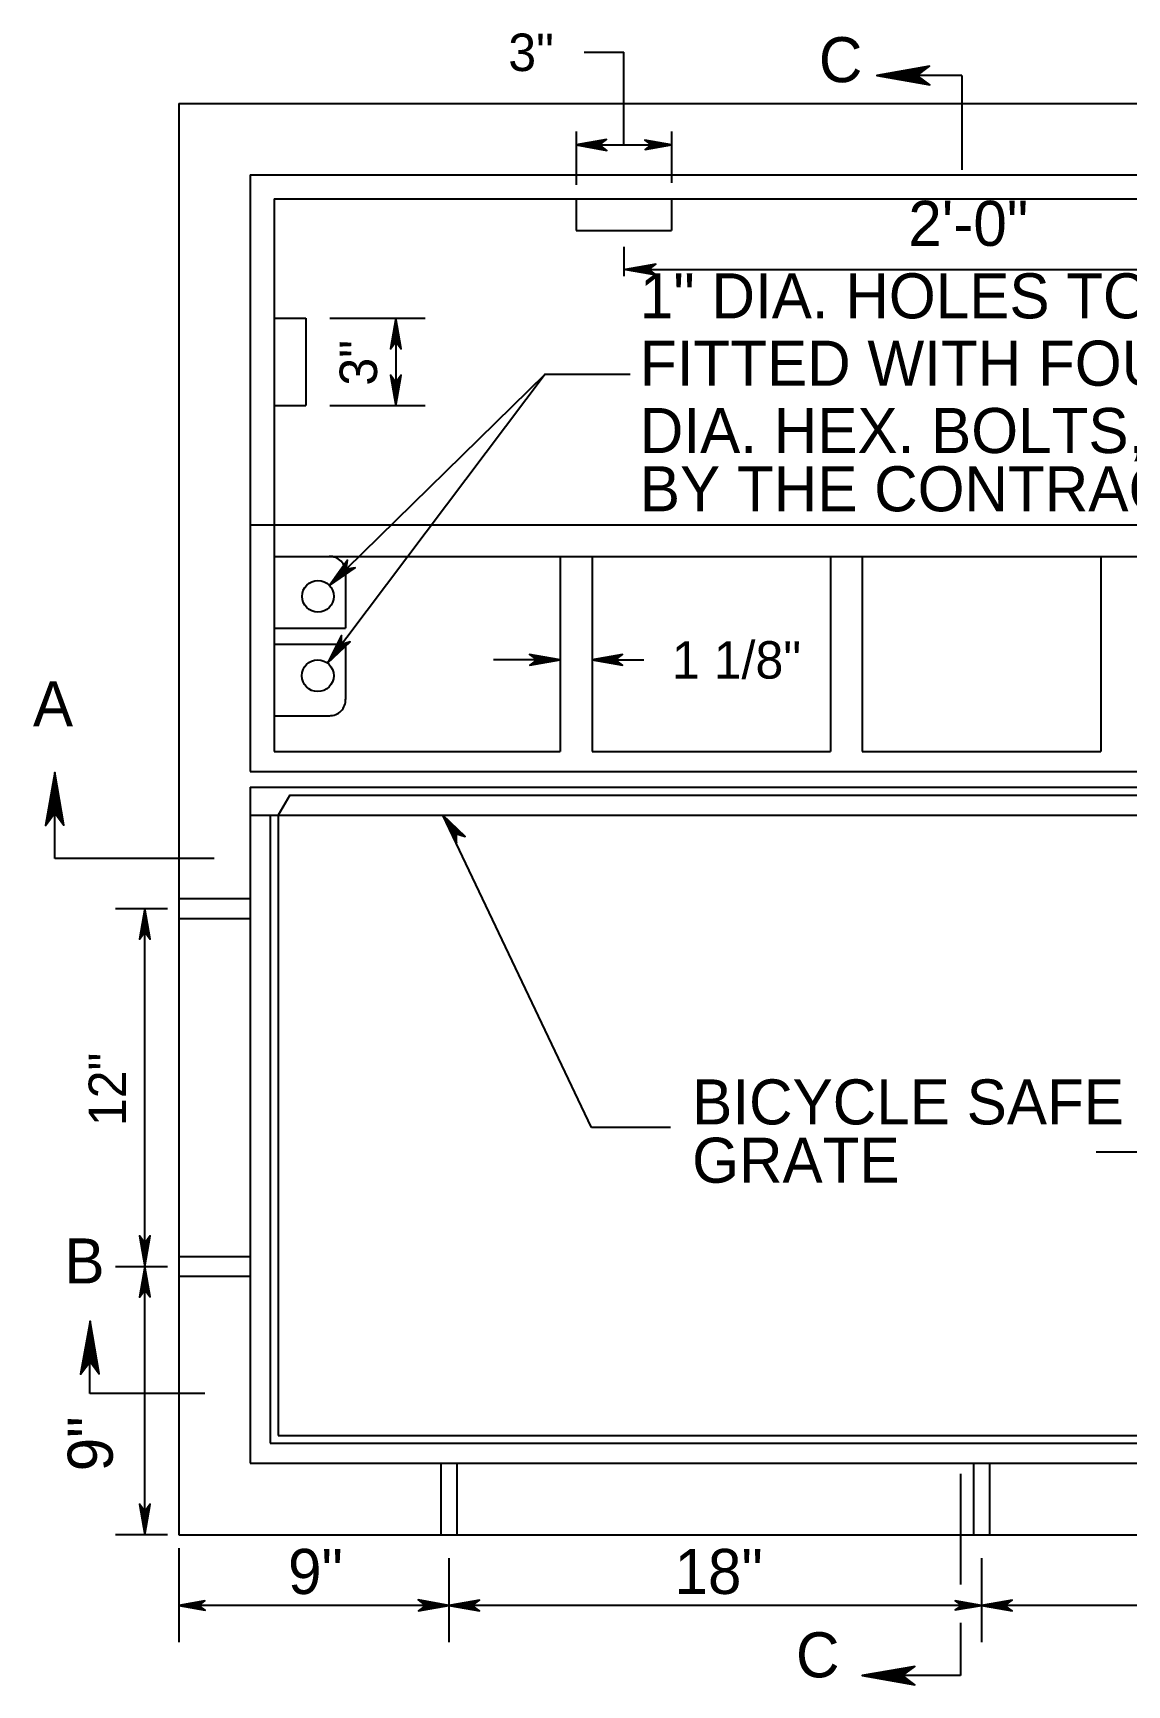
# Model space of a CAD drawing. Extents: x -4.34 to 5.27, y 0 to 8.83.
# Drawn here: x -4.342 to -1.306, y 4.246 to 8.829 of the extents above; entities that cross this region are included whole.
import ezdxf

# ---------------------------------------------------------------- set-up
doc = ezdxf.new("R2010")
doc.units = 0
doc.layers.add('Plan Prop Drainage Structure', color=7, linetype='Continuous')
doc.layers.add('Plan Prop DrainageStructure text', color=7, linetype='Continuous')

msp = doc.modelspace()

# ---------------------------------------------------------------- linework, layer by layer
at = {"layer": 'Plan Prop Drainage Structure'}
for p, q in [((-3.9379, 8.6337), (0.5179, 8.6337)), ((-3.9379, 8.6337), (-3.9379, 4.6631)), ((-3.7394, 8.4352), (0.3194, 8.4352)), ((-3.7394, 8.4352), (-3.7394, 6.7808)), ((-3.6732, 8.369), (0.2532, 8.369)), ((-3.6732, 8.369), (-3.6732, 6.8359)), ((-2.835, 8.3702), (-2.835, 8.2808)), ((-2.5703, 8.3712), (-2.5703, 8.2808)), ((-2.835, 8.2808), (-2.5703, 8.2808)), ((-3.6732, 8.0382), (-3.585, 8.0382)), ((-3.585, 8.0382), (-3.585, 7.7955)), ((-3.6732, 7.7955), (-3.585, 7.7955)), ((-3.7394, 7.4646), (0.2532, 7.4646)), ((-3.6732, 7.3764), (-0.2506, 7.3764)), ((-3.4747, 7.3329), (-3.4747, 7.1779)), ((-2.8791, 7.3764), (-2.8791, 6.8359)), ((-2.7909, 7.3764), (-2.7909, 6.8359)), ((-2.1291, 7.3764), (-2.1291, 6.8359)), ((-2.0409, 7.3764), (-2.0409, 6.8359)), ((-1.3791, 7.3764), (-1.3791, 6.8359)), ((-3.6732, 7.1779), (-3.4747, 7.1779)), ((-3.6732, 7.1337), (-3.4747, 7.1337)), ((-3.4747, 7.1337), (-3.4747, 6.98)), ((-3.6732, 6.9352), (-3.5186, 6.9352)), ((-3.6732, 6.8359), (-2.8791, 6.8359)), ((-2.7909, 6.8359), (-2.1291, 6.8359)), ((-2.0409, 6.8359), (-1.3791, 6.8359)), ((-3.7394, 6.7808), (-0.5275, 6.7808)), ((-3.7394, 6.7367), (-0.5346, 6.7367)), ((-3.7394, 6.7367), (0.3194, 6.7367)), ((-3.7394, 6.7367), (-3.7394, 4.8617)), ((-3.6291, 6.7146), (-3.6622, 6.6595)), ((-3.6291, 6.7146), (0.2091, 6.7146)), ((-3.7394, 6.6595), (0.3194, 6.6595)), ((-3.6843, 6.6595), (-3.6843, 4.9168)), ((-3.6622, 6.6595), (-3.6622, 4.9389)), ((-3.9379, 6.4279), (-3.7394, 6.4279)), ((-3.9379, 6.3727), (-3.7394, 6.3727)), ((-3.9379, 5.4352), (-3.7394, 5.4352)), ((-3.9379, 5.3801), (-3.7394, 5.3801)), ((-3.6843, 4.9168), (0.2643, 4.9168)), ((-3.6622, 4.9389), (0.2422, 4.9389)), ((-3.7394, 4.8617), (0.3194, 4.8617)), ((-3.21, 4.8617), (-3.21, 4.6631)), ((-3.1659, 4.8617), (-3.1659, 4.6631)), ((-1.7321, 4.8617), (-1.7321, 4.6631)), ((-1.6879, 4.8617), (-1.6879, 4.6631)), ((-3.9379, 4.6631), (0.5179, 4.6631))]:
    msp.add_line(p, q, dxfattribs=at)
for centre in [(-3.5514, 7.2663), (-3.5519, 7.046)]:
    msp.add_circle(centre, 0.0441, dxfattribs=at)
for centre, start, end in [((-3.5188, 7.3329), 356.8324, 92.3064), ((-3.5187, 6.9793), 268.4261, 2.4486)]:
    msp.add_arc(centre, 0.0441, start, end, dxfattribs=at)
at = {"layer": 'Plan Prop DrainageStructure text'}
for p, q in [((-2.8131, 8.7754), (-2.7028, 8.7754)), ((-2.7028, 8.5185), (-2.7028, 8.7754)), ((-1.7644, 8.7111), (-2.0003, 8.7111)), ((-1.7644, 8.7111), (-1.7644, 8.4498)), ((-2.835, 8.5558), (-2.835, 8.4076)), ((-2.5703, 8.5558), (-2.5703, 8.4136)), ((-2.835, 8.5185), (-2.5707, 8.5185)), ((-2.7027, 8.2359), (-2.7027, 8.1545)), ((-2.6982, 8.1731), (-0.7504, 8.1731)), ((-3.5185, 8.0382), (-3.2541, 8.0382)), ((-3.3355, 8.0379), (-3.3355, 7.7952)), ((-2.9207, 7.8826), (-3.5254, 7.0812)), ((-2.9207, 7.8826), (-3.5193, 7.2965)), ((-2.9207, 7.8826), (-2.6846, 7.8826)), ((-3.5185, 7.7955), (-3.2541, 7.7955)), ((-2.8791, 7.0899), (-3.0641, 7.0899)), ((-2.7909, 7.0899), (-2.6469, 7.0899)), ((-4.282, 6.5389), (-4.282, 6.7775)), ((-2.7927, 5.7933), (-3.2053, 6.6595)), ((-3.8396, 6.5389), (-4.282, 6.5389)), ((-4.1133, 6.4003), (-3.9694, 6.4003)), ((-4.032, 5.4076), (-4.032, 6.4003)), ((-2.5728, 5.7933), (-2.7927, 5.7933)), ((-1.3917, 5.7249), (-1.0944, 5.7249)), ((-4.1133, 5.4076), (-3.9694, 5.4076)), ((-4.032, 4.6631), (-4.032, 5.4076)), ((-4.1847, 5.0553), (-4.1847, 5.2491)), ((-3.8655, 5.0553), (-4.1847, 5.0553)), ((-1.7683, 4.8321), (-1.7683, 4.5255)), ((-4.0082, 4.6631), (-4.1133, 4.6631)), ((-3.9694, 4.6631), (-4.0524, 4.6631)), ((-3.9379, 4.626), (-3.9379, 4.365)), ((-3.1879, 4.598), (-3.1879, 4.365)), ((-1.71, 4.598), (-1.71, 4.365)), ((-3.1879, 4.4673), (-3.9379, 4.4673)), ((-1.71, 4.4673), (-3.1879, 4.4673)), ((-0.2321, 4.4673), (-1.71, 4.4673)), ((-1.7683, 4.4187), (-1.7683, 4.2724)), ((-1.7683, 4.2724), (-2.0414, 4.2724))]:
    msp.add_line(p, q, dxfattribs=at)
for points in [[(-2.0003, 8.7111), (-1.8535, 8.6852), (-1.8886, 8.7111), (-1.8543, 8.7367), (-2.0003, 8.7111), (-1.9905, 8.7114), (-1.8576, 8.6871), (-1.8913, 8.7114), (-1.8602, 8.7347), (-1.9853, 8.7119), (-1.9804, 8.7111), (-1.8665, 8.6909), (-1.8921, 8.7114), (-1.8658, 8.7314), (-1.9782, 8.7111), (-1.9733, 8.7119), (-1.8738, 8.6939), (-1.8931, 8.7111), (-1.8734, 8.729), (-1.9591, 8.7119), (-1.9508, 8.7119), (-1.8811, 8.6976), (-1.8947, 8.7107), (-1.8801, 8.7253), (-1.9493, 8.7111), (-1.9415, 8.7107), (-1.8891, 8.7017), (-1.8992, 8.7119), (-1.8883, 8.7219), (-1.9343, 8.7111), (-1.9269, 8.7104), (-1.8955, 8.7044), (-1.9006, 8.7114), (-1.8921, 8.7193), (-1.9231, 8.7111), (-1.9026, 8.7063), (-1.9055, 8.7119), (-1.8965, 8.7175), (-1.9179, 8.7119), (-1.9045, 8.7085), (-1.9101, 8.7129), (-1.9036, 8.7156), (-1.9101, 8.7114), (-1.9067, 8.7107)], [(-2.835, 8.5185), (-2.75, 8.5034), (-2.7703, 8.5185), (-2.7504, 8.5333), (-2.835, 8.5185), (-2.8294, 8.5186), (-2.7524, 8.5045), (-2.7719, 8.5186), (-2.7538, 8.5321), (-2.8263, 8.5189), (-2.8235, 8.5185), (-2.7575, 8.5067), (-2.7723, 8.5186), (-2.7571, 8.5302), (-2.8222, 8.5184), (-2.8194, 8.5189), (-2.7617, 8.5085), (-2.7729, 8.5184), (-2.7615, 8.5288), (-2.8112, 8.5189), (-2.8064, 8.5189), (-2.766, 8.5106), (-2.7738, 8.5182), (-2.7654, 8.5267), (-2.8055, 8.5185), (-2.801, 8.5182), (-2.7706, 8.513), (-2.7764, 8.5189), (-2.7701, 8.5247), (-2.7968, 8.5185), (-2.7925, 8.518), (-2.7743, 8.5145), (-2.7773, 8.5186), (-2.7723, 8.5232), (-2.7903, 8.5184), (-2.7784, 8.5156), (-2.7801, 8.5189), (-2.7749, 8.5221), (-2.7873, 8.5189), (-2.7795, 8.5169), (-2.7828, 8.5195), (-2.779, 8.521), (-2.7827, 8.5186), (-2.7808, 8.5182)], [(-2.5707, 8.5185), (-2.644, 8.5314), (-2.6265, 8.5185), (-2.6437, 8.5057), (-2.5707, 8.5185), (-2.5755, 8.5183), (-2.642, 8.5305), (-2.6251, 8.5183), (-2.6407, 8.5067), (-2.5782, 8.5181), (-2.5806, 8.5185), (-2.6375, 8.5286), (-2.6247, 8.5183), (-2.6379, 8.5083), (-2.5817, 8.5185), (-2.5842, 8.5181), (-2.6339, 8.5271), (-2.6242, 8.5185), (-2.6341, 8.5095), (-2.5912, 8.5181), (-2.5954, 8.5181), (-2.6302, 8.5252), (-2.6235, 8.5187), (-2.6307, 8.5114), (-2.5961, 8.5185), (-2.6, 8.5187), (-2.6262, 8.5232), (-2.6212, 8.5181), (-2.6266, 8.5131), (-2.6036, 8.5185), (-2.6073, 8.5188), (-2.6231, 8.5218), (-2.6205, 8.5183), (-2.6248, 8.5144), (-2.6093, 8.5185), (-2.6195, 8.5209), (-2.618, 8.5181), (-2.6225, 8.5153), (-2.6118, 8.5181), (-2.6186, 8.5198), (-2.6157, 8.5175), (-2.619, 8.5162), (-2.6158, 8.5183), (-2.6174, 8.5187)], [(-2.6982, 8.1731), (-2.6132, 8.1581), (-2.6335, 8.1731), (-2.6137, 8.1879), (-2.6982, 8.1731), (-2.6926, 8.1732), (-2.6156, 8.1592), (-2.6351, 8.1733), (-2.6171, 8.1867), (-2.6896, 8.1735), (-2.6867, 8.1731), (-2.6208, 8.1614), (-2.6356, 8.1733), (-2.6203, 8.1848), (-2.6854, 8.1731), (-2.6826, 8.1735), (-2.6249, 8.1631), (-2.6362, 8.1731), (-2.6247, 8.1835), (-2.6744, 8.1735), (-2.6696, 8.1735), (-2.6292, 8.1653), (-2.6371, 8.1728), (-2.6286, 8.1813), (-2.6687, 8.1731), (-2.6642, 8.1728), (-2.6338, 8.1676), (-2.6397, 8.1735), (-2.6333, 8.1793), (-2.66, 8.1731), (-2.6557, 8.1727), (-2.6375, 8.1692), (-2.6405, 8.1733), (-2.6355, 8.1778), (-2.6535, 8.1731), (-2.6416, 8.1703), (-2.6434, 8.1735), (-2.6381, 8.1768), (-2.6505, 8.1735), (-2.6427, 8.1716), (-2.646, 8.1741), (-2.6422, 8.1757), (-2.646, 8.1733), (-2.644, 8.1728)], [(-3.3355, 8.0379), (-3.3505, 7.9528), (-3.3355, 7.9731), (-3.3207, 7.9533), (-3.3355, 8.0379), (-3.3353, 8.0322), (-3.3494, 7.9552), (-3.3353, 7.9747), (-3.3218, 7.9567), (-3.335, 8.0292), (-3.3355, 8.0263), (-3.3472, 7.9604), (-3.3353, 7.9752), (-3.3237, 7.9599), (-3.3355, 8.025), (-3.335, 8.0222), (-3.3454, 7.9645), (-3.3355, 7.9758), (-3.3251, 7.9643), (-3.335, 8.014), (-3.335, 8.0092), (-3.3433, 7.9688), (-3.3357, 7.9767), (-3.3272, 7.9682), (-3.3355, 8.0083), (-3.3357, 8.0038), (-3.3409, 7.9734), (-3.335, 7.9793), (-3.3292, 7.973), (-3.3355, 7.9996), (-3.3359, 7.9953), (-3.3394, 7.9771), (-3.3353, 7.9801), (-3.3307, 7.9751), (-3.3355, 7.9931), (-3.3383, 7.9812), (-3.335, 7.983), (-3.3318, 7.9777), (-3.335, 7.9901), (-3.337, 7.9823), (-3.3344, 7.9856), (-3.3329, 7.9818), (-3.3353, 7.9856), (-3.3357, 7.9836)], [(-3.3355, 7.7952), (-3.3204, 7.8802), (-3.3355, 7.8599), (-3.3503, 7.8798), (-3.3355, 7.7952), (-3.3356, 7.8008), (-3.3215, 7.8779), (-3.3356, 7.8583), (-3.3491, 7.8764), (-3.3359, 7.8039), (-3.3355, 7.8067), (-3.3237, 7.8727), (-3.3356, 7.8579), (-3.3472, 7.8731), (-3.3354, 7.808), (-3.3359, 7.8109), (-3.3255, 7.8685), (-3.3354, 7.8573), (-3.3458, 7.8687), (-3.3359, 7.8191), (-3.3359, 7.8239), (-3.3276, 7.8642), (-3.3352, 7.8564), (-3.3437, 7.8648), (-3.3355, 7.8247), (-3.3352, 7.8293), (-3.33, 7.8596), (-3.3359, 7.8538), (-3.3417, 7.8601), (-3.3355, 7.8334), (-3.335, 7.8377), (-3.3315, 7.8559), (-3.3356, 7.8529), (-3.3402, 7.8579), (-3.3354, 7.8399), (-3.3326, 7.8518), (-3.3359, 7.8501), (-3.3391, 7.8553), (-3.3359, 7.8429), (-3.3339, 7.8507), (-3.3365, 7.8475), (-3.338, 7.8512), (-3.3356, 7.8475), (-3.3352, 7.8494)], [(-3.5193, 7.2965), (-3.448, 7.3453), (-3.473, 7.3418), (-3.4692, 7.3663), (-3.5193, 7.2965), (-3.5153, 7.3006), (-3.4505, 7.3444), (-3.4743, 7.3408), (-3.4708, 7.363), (-3.5134, 7.3029), (-3.511, 7.3046), (-3.4557, 7.3424), (-3.4746, 7.3405), (-3.4718, 7.3594), (-3.5101, 7.3055), (-3.5084, 7.3078), (-3.4599, 7.3407), (-3.4749, 7.34), (-3.474, 7.3554), (-3.5025, 7.3135), (-3.4991, 7.3169), (-3.4645, 7.3392), (-3.4754, 7.3392), (-3.4753, 7.3511), (-3.4982, 7.3172), (-3.4948, 7.3202), (-3.4694, 7.3377), (-3.4777, 7.3378), (-3.4773, 7.3464), (-3.492, 7.3233), (-3.4886, 7.326), (-3.4731, 7.3362), (-3.4781, 7.3371), (-3.4778, 7.3438), (-3.4873, 7.3278), (-3.4768, 7.3341), (-3.4803, 7.3352), (-3.4789, 7.3412), (-3.4855, 7.3302), (-3.4785, 7.3343), (-3.4827, 7.3338), (-3.4811, 7.3376), (-3.4821, 7.3332), (-3.4804, 7.3343)], [(-3.5254, 7.0812), (-3.4621, 7.1401), (-3.4864, 7.1329), (-3.4862, 7.1577), (-3.5254, 7.0812), (-3.5221, 7.0858), (-3.4645, 7.1388), (-3.4875, 7.1317), (-3.4874, 7.1542), (-3.5205, 7.0884), (-3.5184, 7.0904), (-3.4693, 7.136), (-3.4877, 7.1314), (-3.4878, 7.1505), (-3.5176, 7.0915), (-3.5163, 7.094), (-3.4732, 7.1337), (-3.4879, 7.1308), (-3.4893, 7.1462), (-3.5113, 7.1005), (-3.5084, 7.1044), (-3.4775, 7.1316), (-3.4883, 7.1299), (-3.49, 7.1418), (-3.5076, 7.1048), (-3.5046, 7.1083), (-3.4822, 7.1294), (-3.4904, 7.1283), (-3.4913, 7.1368), (-3.5023, 7.1117), (-3.4994, 7.1149), (-3.4856, 7.1274), (-3.4907, 7.1274), (-3.4914, 7.1341), (-3.4984, 7.1169), (-3.489, 7.1247), (-3.4926, 7.1253), (-3.4921, 7.1314), (-3.4969, 7.1196), (-3.4907, 7.1246), (-3.4947, 7.1236), (-3.4937, 7.1275), (-3.494, 7.1231), (-3.4925, 7.1244)], [(-2.8791, 7.0899), (-2.9642, 7.105), (-2.9438, 7.0899), (-2.9637, 7.0751), (-2.8791, 7.0899), (-2.8848, 7.0898), (-2.9618, 7.1039), (-2.9423, 7.0898), (-2.9603, 7.0763), (-2.8878, 7.0895), (-2.8906, 7.0899), (-2.9566, 7.1017), (-2.9418, 7.0898), (-2.957, 7.0782), (-2.892, 7.09), (-2.8948, 7.0895), (-2.9524, 7.0999), (-2.9412, 7.09), (-2.9527, 7.0796), (-2.903, 7.0895), (-2.9078, 7.0895), (-2.9482, 7.0978), (-2.9403, 7.0902), (-2.9488, 7.0817), (-2.9086, 7.0899), (-2.9132, 7.0902), (-2.9435, 7.0954), (-2.9377, 7.0895), (-2.944, 7.0837), (-2.9173, 7.0899), (-2.9216, 7.0904), (-2.9399, 7.0939), (-2.9369, 7.0898), (-2.9418, 7.0852), (-2.9239, 7.09), (-2.9357, 7.0928), (-2.934, 7.0895), (-2.9392, 7.0863), (-2.9268, 7.0895), (-2.9347, 7.0915), (-2.9314, 7.0889), (-2.9351, 7.0874), (-2.9314, 7.0898), (-2.9333, 7.0902)], [(-2.7909, 7.0899), (-2.7059, 7.0749), (-2.7262, 7.0899), (-2.7063, 7.1047), (-2.7909, 7.0899), (-2.7852, 7.0901), (-2.7082, 7.076), (-2.7278, 7.0901), (-2.7097, 7.1036), (-2.7822, 7.0904), (-2.7794, 7.0899), (-2.7134, 7.0782), (-2.7282, 7.0901), (-2.713, 7.1017), (-2.7781, 7.0899), (-2.7752, 7.0904), (-2.7176, 7.08), (-2.7288, 7.0899), (-2.7173, 7.1003), (-2.767, 7.0904), (-2.7622, 7.0904), (-2.7219, 7.0821), (-2.7297, 7.0897), (-2.7213, 7.0982), (-2.7614, 7.0899), (-2.7568, 7.0897), (-2.7265, 7.0845), (-2.7323, 7.0904), (-2.726, 7.0962), (-2.7527, 7.0899), (-2.7484, 7.0895), (-2.7302, 7.086), (-2.7332, 7.0901), (-2.7282, 7.0947), (-2.7462, 7.0899), (-2.7343, 7.0871), (-2.736, 7.0904), (-2.7308, 7.0936), (-2.7432, 7.0904), (-2.7354, 7.0884), (-2.7386, 7.091), (-2.7349, 7.0925), (-2.7386, 7.0901), (-2.7367, 7.0897)], [(-4.282, 6.7775), (-4.3079, 6.6308), (-4.282, 6.6658), (-4.2565, 6.6315), (-4.282, 6.7775), (-4.2817, 6.7678), (-4.306, 6.6349), (-4.2817, 6.6686), (-4.2585, 6.6374), (-4.2813, 6.7625), (-4.282, 6.7576), (-4.3022, 6.6438), (-4.2817, 6.6693), (-4.2618, 6.6431), (-4.282, 6.7554), (-4.2813, 6.7505), (-4.2992, 6.651), (-4.282, 6.6704), (-4.2641, 6.6506), (-4.2813, 6.7363), (-4.2813, 6.7281), (-4.2955, 6.6584), (-4.2824, 6.6719), (-4.2678, 6.6573), (-4.282, 6.7266), (-4.2824, 6.7187), (-4.2914, 6.6663), (-4.2812, 6.6764), (-4.2712, 6.6655), (-4.282, 6.7115), (-4.2827, 6.7041), (-4.2887, 6.6727), (-4.2817, 6.6779), (-4.2739, 6.6693), (-4.282, 6.7003), (-4.2869, 6.6798), (-4.2813, 6.6828), (-4.2757, 6.6738), (-4.2812, 6.6952), (-4.2846, 6.6817), (-4.2802, 6.6873), (-4.2775, 6.6809), (-4.2817, 6.6873), (-4.2824, 6.6839)], [(-3.2053, 6.6595), (-3.167, 6.5821), (-3.1669, 6.6074), (-3.1432, 6.6002), (-3.2053, 6.6595), (-3.2019, 6.655), (-3.1675, 6.5847), (-3.1677, 6.6088), (-3.1462, 6.6023), (-3.1998, 6.6527), (-3.1985, 6.6502), (-3.1688, 6.5902), (-3.168, 6.6091), (-3.1497, 6.6037), (-3.1977, 6.6491), (-3.1957, 6.6471), (-3.1699, 6.5946), (-3.1685, 6.6095), (-3.1533, 6.6065), (-3.1908, 6.6405), (-3.188, 6.6367), (-3.1707, 6.5993), (-3.1692, 6.6101), (-3.1574, 6.6083), (-3.1878, 6.6357), (-3.1853, 6.6319), (-3.1715, 6.6044), (-3.1702, 6.6126), (-3.1618, 6.611), (-3.1826, 6.6287), (-3.1805, 6.625), (-3.1724, 6.6083), (-3.1709, 6.6131), (-3.1643, 6.6118), (-3.1788, 6.6235), (-3.174, 6.6122), (-3.1724, 6.6155), (-3.1667, 6.6133), (-3.1767, 6.6213), (-3.1736, 6.6139), (-3.1735, 6.618), (-3.17, 6.6159), (-3.1742, 6.6175), (-3.1734, 6.6157)], [(-4.032, 6.4003), (-4.047, 6.3153), (-4.032, 6.3356), (-4.0172, 6.3157), (-4.032, 6.4003), (-4.0318, 6.3946), (-4.0459, 6.3176), (-4.0318, 6.3372), (-4.0183, 6.3191), (-4.0315, 6.3916), (-4.032, 6.3888), (-4.0437, 6.3228), (-4.0318, 6.3376), (-4.0202, 6.3224), (-4.032, 6.3875), (-4.0315, 6.3846), (-4.042, 6.327), (-4.032, 6.3382), (-4.0216, 6.3268), (-4.0315, 6.3764), (-4.0315, 6.3716), (-4.0398, 6.3313), (-4.0322, 6.3391), (-4.0238, 6.3307), (-4.032, 6.3708), (-4.0322, 6.3662), (-4.0374, 6.3359), (-4.0315, 6.3417), (-4.0257, 6.3354), (-4.032, 6.3621), (-4.0324, 6.3578), (-4.0359, 6.3395), (-4.0318, 6.3426), (-4.0272, 6.3376), (-4.032, 6.3556), (-4.0348, 6.3437), (-4.0315, 6.3454), (-4.0283, 6.3402), (-4.0315, 6.3526), (-4.0335, 6.3448), (-4.0309, 6.348), (-4.0294, 6.3443), (-4.0318, 6.348), (-4.0322, 6.3461)], [(-4.032, 5.4076), (-4.0169, 5.4927), (-4.032, 5.4723), (-4.0468, 5.4922), (-4.032, 5.4076), (-4.0321, 5.4133), (-4.018, 5.4903), (-4.0321, 5.4708), (-4.0456, 5.4888), (-4.0324, 5.4163), (-4.032, 5.4192), (-4.0202, 5.4851), (-4.0321, 5.4703), (-4.0437, 5.4855), (-4.0319, 5.4204), (-4.0324, 5.4233), (-4.022, 5.4809), (-4.0319, 5.4697), (-4.0423, 5.4812), (-4.0324, 5.4315), (-4.0324, 5.4363), (-4.0241, 5.4767), (-4.0317, 5.4688), (-4.0402, 5.4773), (-4.032, 5.4371), (-4.0317, 5.4417), (-4.0265, 5.472), (-4.0324, 5.4662), (-4.0382, 5.4725), (-4.032, 5.4458), (-4.0315, 5.4501), (-4.028, 5.4684), (-4.0321, 5.4654), (-4.0367, 5.4703), (-4.0319, 5.4523), (-4.0291, 5.4642), (-4.0324, 5.4625), (-4.0356, 5.4677), (-4.0324, 5.4553), (-4.0304, 5.4632), (-4.033, 5.4599), (-4.0345, 5.4636), (-4.0321, 5.4599), (-4.0317, 5.4618)], [(-4.032, 5.4076), (-4.047, 5.3226), (-4.032, 5.3429), (-4.0172, 5.323), (-4.032, 5.4076), (-4.0318, 5.402), (-4.0459, 5.325), (-4.0318, 5.3445), (-4.0183, 5.3265), (-4.0315, 5.3989), (-4.032, 5.3961), (-4.0437, 5.3301), (-4.0318, 5.3449), (-4.0202, 5.3297), (-4.032, 5.3948), (-4.0315, 5.392), (-4.042, 5.3343), (-4.032, 5.3455), (-4.0216, 5.3341), (-4.0315, 5.3838), (-4.0315, 5.379), (-4.0398, 5.3386), (-4.0322, 5.3465), (-4.0238, 5.338), (-4.032, 5.3781), (-4.0322, 5.3736), (-4.0374, 5.3432), (-4.0315, 5.3491), (-4.0257, 5.3427), (-4.032, 5.3694), (-4.0324, 5.3651), (-4.0359, 5.3469), (-4.0318, 5.3499), (-4.0272, 5.3449), (-4.032, 5.3629), (-4.0348, 5.351), (-4.0315, 5.3527), (-4.0283, 5.3475), (-4.0315, 5.3599), (-4.0335, 5.3521), (-4.0309, 5.3554), (-4.0294, 5.3516), (-4.0318, 5.3554), (-4.0322, 5.3534)], [(-4.184, 5.2558), (-4.21, 5.109), (-4.184, 5.1441), (-4.1585, 5.1098), (-4.184, 5.2558), (-4.1837, 5.246), (-4.208, 5.1131), (-4.1837, 5.1468), (-4.1605, 5.1157), (-4.1833, 5.2408), (-4.184, 5.2359), (-4.2043, 5.122), (-4.1837, 5.1476), (-4.1638, 5.1213), (-4.184, 5.2336), (-4.1833, 5.2288), (-4.2013, 5.1292), (-4.184, 5.1486), (-4.1661, 5.1288), (-4.1833, 5.2146), (-4.1833, 5.2063), (-4.1976, 5.1366), (-4.1844, 5.1502), (-4.1698, 5.1356), (-4.184, 5.2048), (-4.1845, 5.197), (-4.1934, 5.1446), (-4.1833, 5.1547), (-4.1732, 5.1437), (-4.184, 5.1898), (-4.1848, 5.1824), (-4.1908, 5.1509), (-4.1837, 5.1561), (-4.1759, 5.1475), (-4.184, 5.1786), (-4.1889, 5.158), (-4.1833, 5.161), (-4.1777, 5.152), (-4.1833, 5.1734), (-4.1867, 5.1599), (-4.1822, 5.1656), (-4.1796, 5.1591), (-4.1837, 5.1656), (-4.1844, 5.1622)], [(-4.032, 4.6631), (-4.0169, 4.7482), (-4.032, 4.7279), (-4.0468, 4.7477), (-4.032, 4.6631), (-4.0321, 4.6688), (-4.018, 4.7458), (-4.0321, 4.7263), (-4.0456, 4.7443), (-4.0324, 4.6718), (-4.032, 4.6747), (-4.0202, 4.7406), (-4.0321, 4.7258), (-4.0437, 4.741), (-4.0319, 4.676), (-4.0324, 4.6788), (-4.022, 4.7364), (-4.0319, 4.7252), (-4.0423, 4.7367), (-4.0324, 4.687), (-4.0324, 4.6918), (-4.0241, 4.7322), (-4.0317, 4.7243), (-4.0402, 4.7328), (-4.032, 4.6927), (-4.0317, 4.6972), (-4.0265, 4.7275), (-4.0324, 4.7217), (-4.0382, 4.728), (-4.032, 4.7014), (-4.0315, 4.7056), (-4.028, 4.7239), (-4.0321, 4.7209), (-4.0367, 4.7258), (-4.0319, 4.7079), (-4.0291, 4.7198), (-4.0324, 4.718), (-4.0356, 4.7232), (-4.0324, 4.7109), (-4.0304, 4.7187), (-4.033, 4.7154), (-4.0345, 4.7191), (-4.0321, 4.7154), (-4.0317, 4.7174)], [(-4.032, 4.6631), (-4.0169, 4.7482), (-4.032, 4.7279), (-4.0468, 4.7477), (-4.032, 4.6631), (-4.0321, 4.6688), (-4.018, 4.7458), (-4.0321, 4.7263), (-4.0456, 4.7443), (-4.0324, 4.6718), (-4.032, 4.6747), (-4.0202, 4.7406), (-4.0321, 4.7258), (-4.0437, 4.741), (-4.0319, 4.676), (-4.0324, 4.6788), (-4.022, 4.7364), (-4.0319, 4.7252), (-4.0423, 4.7367), (-4.0324, 4.687), (-4.0324, 4.6918), (-4.0241, 4.7322), (-4.0317, 4.7243), (-4.0402, 4.7328), (-4.032, 4.6927), (-4.0317, 4.6972), (-4.0265, 4.7275), (-4.0324, 4.7217), (-4.0382, 4.728), (-4.032, 4.7014), (-4.0315, 4.7056), (-4.028, 4.7239), (-4.0321, 4.7209), (-4.0367, 4.7258), (-4.0319, 4.7079), (-4.0291, 4.7198), (-4.0324, 4.718), (-4.0356, 4.7232), (-4.0324, 4.7109), (-4.0304, 4.7187), (-4.033, 4.7154), (-4.0345, 4.7191), (-4.0321, 4.7154), (-4.0317, 4.7174)], [(-3.9379, 4.4673), (-3.8646, 4.4543), (-3.8821, 4.4673), (-3.865, 4.48), (-3.9379, 4.4673), (-3.9331, 4.4674), (-3.8666, 4.4553), (-3.8835, 4.4674), (-3.8679, 4.479), (-3.9305, 4.4676), (-3.928, 4.4673), (-3.8711, 4.4572), (-3.8838, 4.4674), (-3.8707, 4.4774), (-3.9269, 4.4673), (-3.9245, 4.4676), (-3.8747, 4.4587), (-3.8844, 4.4673), (-3.8745, 4.4762), (-3.9174, 4.4676), (-3.9132, 4.4676), (-3.8784, 4.4605), (-3.8852, 4.4671), (-3.8779, 4.4744), (-3.9125, 4.4673), (-3.9086, 4.467), (-3.8824, 4.4626), (-3.8874, 4.4677), (-3.8819, 4.4727), (-3.905, 4.4673), (-3.9013, 4.4669), (-3.8855, 4.4639), (-3.8881, 4.4674), (-3.8838, 4.4713), (-3.8993, 4.4673), (-3.8891, 4.4648), (-3.8906, 4.4676), (-3.8861, 4.4704), (-3.8968, 4.4677), (-3.89, 4.4659), (-3.8929, 4.4682), (-3.8896, 4.4695), (-3.8928, 4.4674), (-3.8912, 4.4671)], [(-3.1879, 4.4673), (-3.273, 4.4823), (-3.2527, 4.4673), (-3.2725, 4.4525), (-3.1879, 4.4673), (-3.1936, 4.4671), (-3.2706, 4.4812), (-3.2511, 4.4671), (-3.2691, 4.4536), (-3.1966, 4.4668), (-3.1995, 4.4673), (-3.2654, 4.479), (-3.2506, 4.4671), (-3.2659, 4.4556), (-3.2008, 4.4673), (-3.2036, 4.4668), (-3.2613, 4.4773), (-3.25, 4.4673), (-3.2615, 4.4569), (-3.2118, 4.4668), (-3.2166, 4.4668), (-3.257, 4.4751), (-3.2491, 4.4675), (-3.2576, 4.4591), (-3.2175, 4.4673), (-3.222, 4.4675), (-3.2524, 4.4727), (-3.2465, 4.4668), (-3.2529, 4.461), (-3.2262, 4.4673), (-3.2305, 4.4677), (-3.2487, 4.4712), (-3.2457, 4.4671), (-3.2507, 4.4625), (-3.2327, 4.4673), (-3.2446, 4.4701), (-3.2428, 4.4668), (-3.2481, 4.4636), (-3.2357, 4.4668), (-3.2435, 4.4688), (-3.2402, 4.4662), (-3.244, 4.4647), (-3.2402, 4.4671), (-3.2422, 4.4675)], [(-3.1879, 4.4673), (-3.273, 4.4823), (-3.2527, 4.4673), (-3.2725, 4.4525), (-3.1879, 4.4673), (-3.1936, 4.4671), (-3.2706, 4.4812), (-3.2511, 4.4671), (-3.2691, 4.4536), (-3.1966, 4.4668), (-3.1995, 4.4673), (-3.2654, 4.479), (-3.2506, 4.4671), (-3.2659, 4.4556), (-3.2008, 4.4673), (-3.2036, 4.4668), (-3.2613, 4.4773), (-3.25, 4.4673), (-3.2615, 4.4569), (-3.2118, 4.4668), (-3.2166, 4.4668), (-3.257, 4.4751), (-3.2491, 4.4675), (-3.2576, 4.4591), (-3.2175, 4.4673), (-3.222, 4.4675), (-3.2524, 4.4727), (-3.2465, 4.4668), (-3.2529, 4.461), (-3.2262, 4.4673), (-3.2305, 4.4677), (-3.2487, 4.4712), (-3.2457, 4.4671), (-3.2507, 4.4625), (-3.2327, 4.4673), (-3.2446, 4.4701), (-3.2428, 4.4668), (-3.2481, 4.4636), (-3.2357, 4.4668), (-3.2435, 4.4688), (-3.2402, 4.4662), (-3.244, 4.4647), (-3.2402, 4.4671), (-3.2422, 4.4675)], [(-3.1879, 4.4673), (-3.1029, 4.4522), (-3.1232, 4.4673), (-3.1034, 4.4821), (-3.1879, 4.4673), (-3.1823, 4.4674), (-3.1053, 4.4534), (-3.1248, 4.4675), (-3.1068, 4.4809), (-3.1793, 4.4677), (-3.1764, 4.4673), (-3.1105, 4.4555), (-3.1253, 4.4674), (-3.1101, 4.479), (-3.1751, 4.4673), (-3.1723, 4.4677), (-3.1147, 4.4573), (-3.1259, 4.4673), (-3.1144, 4.4776), (-3.1641, 4.4677), (-3.1593, 4.4677), (-3.1189, 4.4594), (-3.1268, 4.467), (-3.1183, 4.4755), (-3.1584, 4.4673), (-3.1539, 4.467), (-3.1235, 4.4618), (-3.1294, 4.4677), (-3.1231, 4.4735), (-3.1497, 4.4673), (-3.1454, 4.4668), (-3.1272, 4.4634), (-3.1302, 4.4675), (-3.1253, 4.472), (-3.1432, 4.4673), (-3.1313, 4.4644), (-3.1331, 4.4677), (-3.1278, 4.4709), (-3.1402, 4.4677), (-3.1324, 4.4657), (-3.1357, 4.4683), (-3.1319, 4.4698), (-3.1357, 4.4675), (-3.1337, 4.467)], [(-1.71, 4.4673), (-1.7834, 4.4802), (-1.7659, 4.4673), (-1.783, 4.4545), (-1.71, 4.4673), (-1.7149, 4.4671), (-1.7813, 4.4793), (-1.7645, 4.4671), (-1.78, 4.4555), (-1.7175, 4.4669), (-1.72, 4.4673), (-1.7769, 4.4774), (-1.7641, 4.4671), (-1.7772, 4.4572), (-1.7211, 4.4673), (-1.7235, 4.4669), (-1.7733, 4.4759), (-1.7636, 4.4673), (-1.7735, 4.4583), (-1.7306, 4.4669), (-1.7347, 4.4669), (-1.7696, 4.474), (-1.7628, 4.4675), (-1.7701, 4.4602), (-1.7355, 4.4673), (-1.7394, 4.4675), (-1.7656, 4.472), (-1.7605, 4.4669), (-1.766, 4.4619), (-1.743, 4.4673), (-1.7467, 4.4676), (-1.7624, 4.4706), (-1.7598, 4.4671), (-1.7641, 4.4632), (-1.7486, 4.4673), (-1.7588, 4.4697), (-1.7574, 4.4669), (-1.7619, 4.4641), (-1.7512, 4.4669), (-1.7579, 4.4686), (-1.7551, 4.4664), (-1.7583, 4.465), (-1.7551, 4.4671), (-1.7568, 4.4675)], [(-1.71, 4.4673), (-1.625, 4.4522), (-1.6453, 4.4673), (-1.6254, 4.4821), (-1.71, 4.4673), (-1.7044, 4.4674), (-1.6274, 4.4534), (-1.6469, 4.4675), (-1.6288, 4.4809), (-1.7013, 4.4677), (-1.6985, 4.4673), (-1.6325, 4.4555), (-1.6473, 4.4674), (-1.6321, 4.479), (-1.6972, 4.4673), (-1.6944, 4.4677), (-1.6367, 4.4573), (-1.6479, 4.4673), (-1.6365, 4.4776), (-1.6862, 4.4677), (-1.6814, 4.4677), (-1.641, 4.4594), (-1.6488, 4.467), (-1.6404, 4.4755), (-1.6805, 4.4673), (-1.676, 4.467), (-1.6456, 4.4618), (-1.6514, 4.4677), (-1.6451, 4.4735), (-1.6718, 4.4673), (-1.6675, 4.4668), (-1.6493, 4.4634), (-1.6523, 4.4675), (-1.6473, 4.472), (-1.6653, 4.4673), (-1.6534, 4.4644), (-1.6551, 4.4677), (-1.6499, 4.4709), (-1.6623, 4.4677), (-1.6545, 4.4657), (-1.6578, 4.4683), (-1.654, 4.4698), (-1.6577, 4.4675), (-1.6558, 4.467)], [(-2.0414, 4.2724), (-1.8947, 4.2464), (-1.9297, 4.2724), (-1.8954, 4.2979), (-2.0414, 4.2724), (-2.0317, 4.2726), (-1.8988, 4.2483), (-1.9325, 4.2727), (-1.9014, 4.2959), (-2.0264, 4.2731), (-2.0215, 4.2724), (-1.9077, 4.2521), (-1.9332, 4.2727), (-1.9069, 4.2926), (-2.0193, 4.2724), (-2.0144, 4.2731), (-1.9149, 4.2551), (-1.9343, 4.2724), (-1.9145, 4.2903), (-2.0002, 4.2731), (-1.992, 4.2731), (-1.9223, 4.2588), (-1.9358, 4.272), (-1.9212, 4.2865), (-1.9905, 4.2724), (-1.9826, 4.2719), (-1.9303, 4.2629), (-1.9403, 4.2731), (-1.9294, 4.2832), (-1.9754, 4.2724), (-1.9681, 4.2716), (-1.9366, 4.2656), (-1.9418, 4.2727), (-1.9332, 4.2805), (-1.9642, 4.2724), (-1.9437, 4.2675), (-1.9467, 4.2731), (-1.9377, 4.2787), (-1.9591, 4.2731), (-1.9456, 4.2697), (-1.9512, 4.2742), (-1.9448, 4.2768), (-1.9512, 4.2727), (-1.9478, 4.272)]]:
    msp.add_lwpolyline(points, dxfattribs=at)

# ---------------------------------------------------------------- texts
for s, height, p in [('3"', 0.10389, (-3.0233, 8.7235)), ('C', 0.125, (-2.1614, 8.6925)), ('2\'-0"', 0.125, (-1.9132, 8.2385)), ('1" DIA. HOLES TO BE', 0.125, (-2.6581, 8.0374)), ('FITTED WITH FOUR ', 0.125, (-2.6581, 7.8506)), ('DIA. HEX. BOLTS, 3" LONG', 0.125, (-2.6581, 7.6638)), ('BY THE CONTRACTOR.', 0.125, (-2.6581, 7.5021)), ('1 1/8"', 0.10389, (-2.569, 7.038)), ('A', 0.125, (-4.3424, 6.9055)), ('BICYCLE SAFE', 0.125, (-2.513, 5.8013)), ('GRATE', 0.125, (-2.513, 5.6396)), ('B', 0.125, (-4.255, 5.3601)), ('9"', 0.125, (-3.6345, 4.4988)), ('18"', 0.125, (-2.5621, 4.4988)), ('C', 0.125, (-2.2249, 4.2675))]:
    msp.add_text(s, height=height, dxfattribs=at).set_placement(p)
for s, height, p in [('3"', 0.10389, (-3.3874, 7.8508)), ('12"', 0.10389, (-4.0839, 5.7966)), ('9"', 0.125, (-4.1209, 4.839))]:
    msp.add_text(s, height=height, rotation=90, dxfattribs=at).set_placement(p)

doc.saveas('drawing.dxf')
